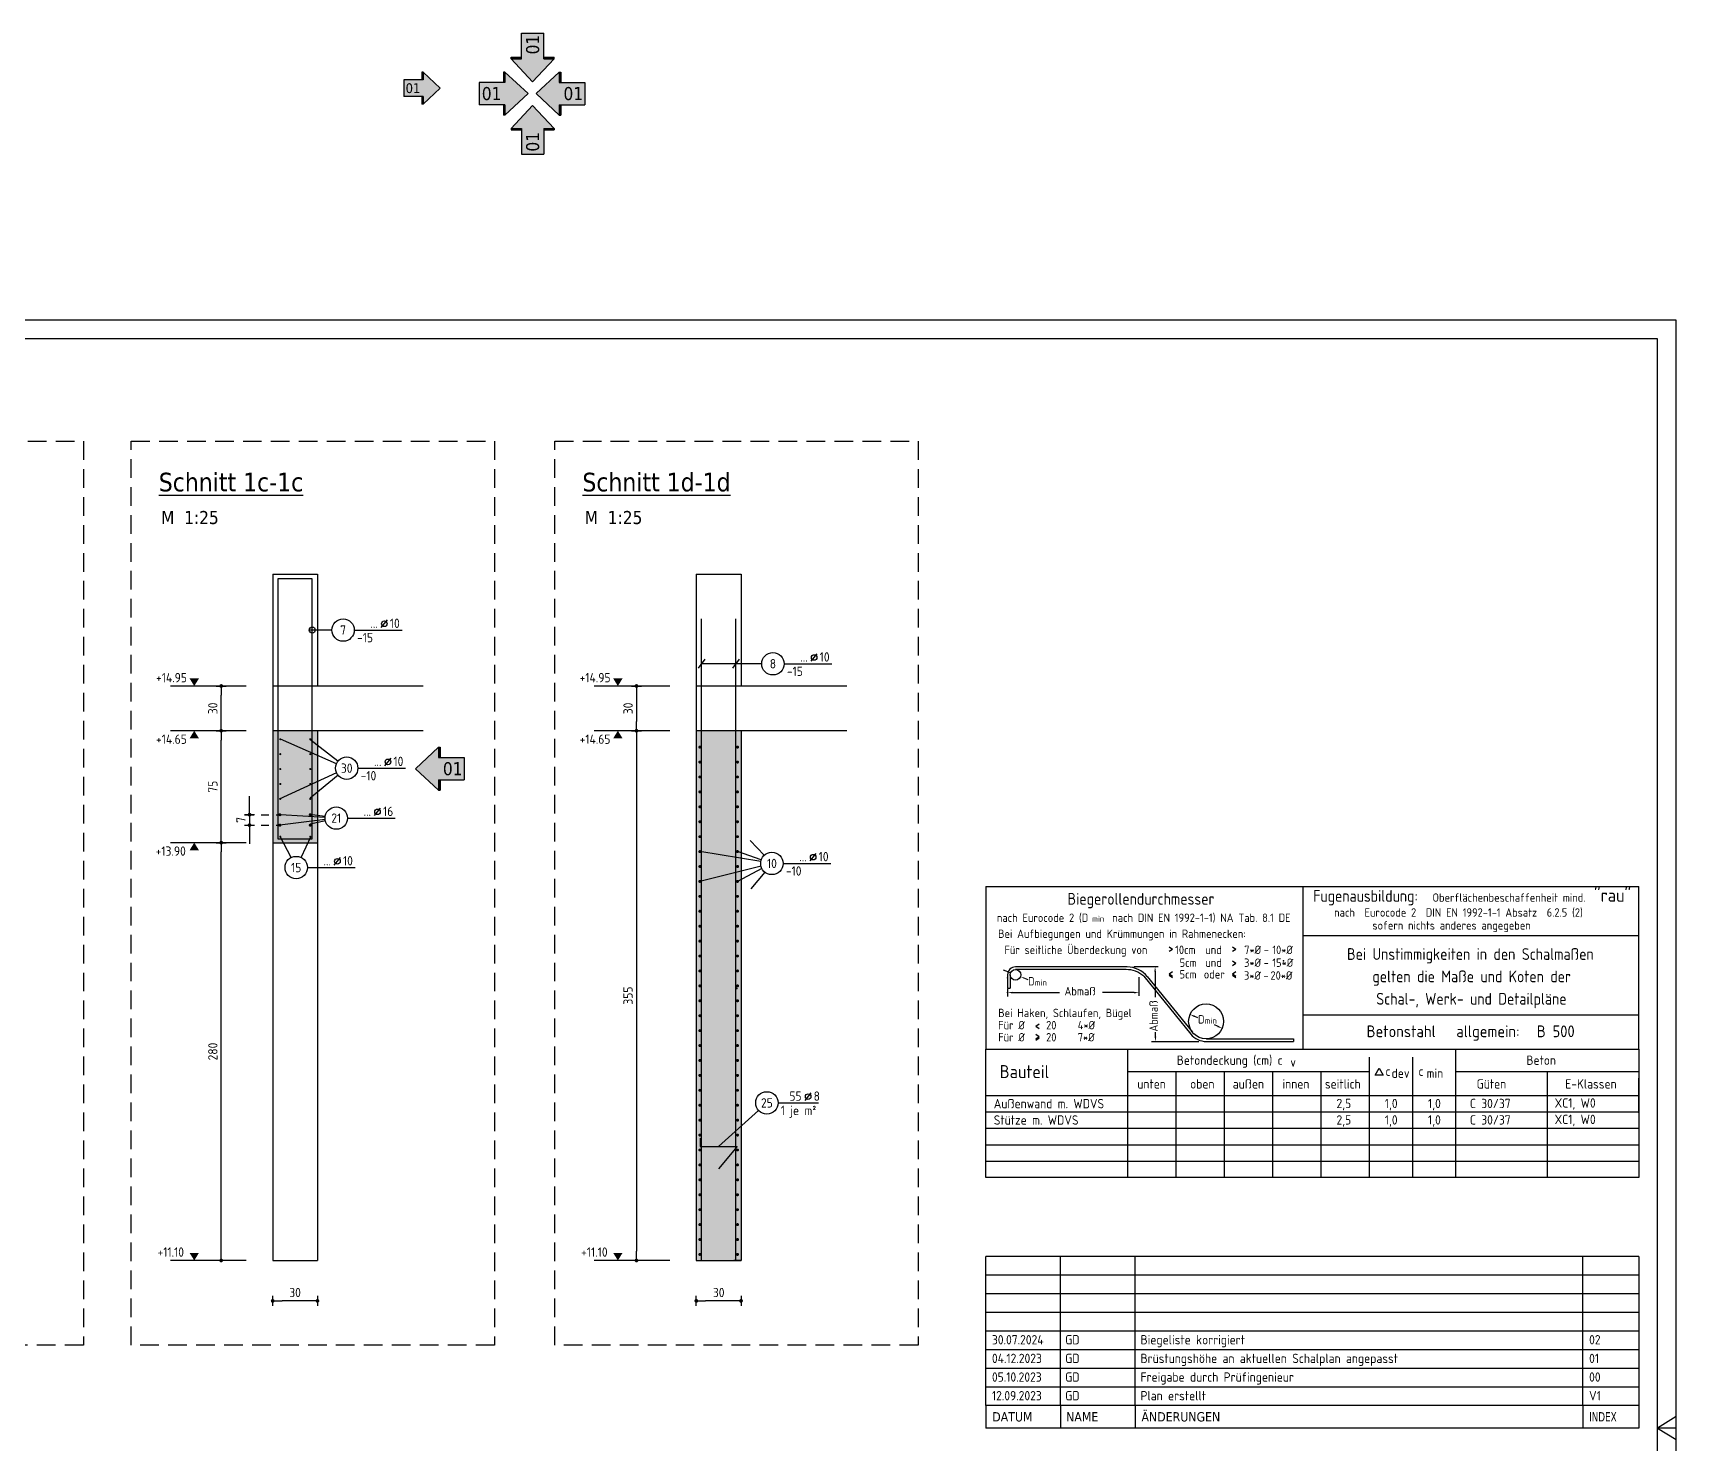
# Model space of a CAD drawing. Extents: x 44 to 147, y 26 to 78.
# Drawn here: x 81.31 to 103.34, y 50.68 to 69.58 of the extents above; entities that cross this region are included whole.
import ezdxf
from ezdxf.enums import TextEntityAlignment as Align

# ---------------------------------------------------------------- set-up
doc = ezdxf.new("R2010")
doc.units = 0
doc.header["$LTSCALE"] = 0.5
for name, pattern in [('AUSGEZOGEN', [1000.01, 1000, 0.01]), ('DASHDOT2', [0.5, 0.25, -0.125, 0, -0.125]), ('STRICHLINIE', [0.75, 0.5, -0.25])]:
    doc.linetypes.add(name, pattern=pattern)
for name, color, linetype in [('AFU', 7, 'Continuous'), ('BET-ANS', 7, 'Continuous'), ('BETON', 7, 'Continuous'), ('DETAIL', 7, 'Continuous'), ('grau_hell', 7, 'Continuous'), ('grau_mittel', 7, 'Continuous'), ('INDEX', 7, 'Continuous'), ('koten', 7, 'Continuous'), ('MASSE', 7, 'Continuous'), ('OBJEKT', 7, 'Continuous'), ('RAHMEN', 7, 'Continuous'), ('RND', 7, 'Continuous'), ('RND_BILD', 7, 'Continuous'), ('STEMPEL', 7, 'Continuous'), ('TEXT', 7, 'Continuous')]:
    doc.layers.add(name, color=color, linetype=linetype)
doc.layers.add('NOPLOT', color=7, linetype='Continuous', plot=False)
doc.styles.add('helv', font='tahoma.ttf')
doc.styles.add('txt', font='isocp.shx')
doc.linetypes.add('AFU_50K', pattern='A,0.15,["/",Standard,S=0.2,R=0,X=-0.01,Y=-0.1],0.07,["/",Standard,S=0.2,R=0,X=-0.01,Y=-0.1],0.15', length=0.37)
doc.dimstyles.new('DOT_I', dxfattribs={"dimscale": 0.5, "dimtxt": 0.25, "dimasz": 0.25, "dimexe": 0.1, "dimexo": 0.3, "dimgap": 0.1, "dimtad": 1, "dimdec": 3, "dimzin": 3, "dimtxsty": 'txt', "dimblk": 'DOT', "dimblk1": 'DOT', "dimblk2": 'DOT', "dimsah": 1, "dimcen": 0.1, "dimse1": 1, "dimse2": 1, "dimazin": 0, "dimtfac": 1, "dimtdec": 4, "dimtix": 1, "dimtmove": 2, "dimatfit": 3, "dimfxl": 0, "dimtvp": 1, "dimtolj": 1, "dimtzin": 0, "dimarcsym": 0})

# ---------------------------------------------------------------- blocks, each defined once
blk = doc.blocks.new('Plankopf-ER')
at = {"layer": 'RAHMEN', "color": 7, "linetype": 'Continuous'}
for p, q in [((-0.5, 4.6), (-18, 4.6)), ((-18, 4.1), (-18, 4.6)), ((-16, 4.1), (-16, 4.6)), ((-14, 4.1), (-14, 4.6)), ((-2, 4.1), (-2, 4.6)), ((-0.5, 4.6), (-0.5, 4.1)), ((-0.5, 4.1), (-18, 4.1)), ((-18, 3.6), (-18, 4.1)), ((-16, 3.6), (-16, 4.1)), ((-14, 3.6), (-14, 4.1)), ((-2, 3.6), (-2, 4.1)), ((-0.5, 4.1), (-0.5, 3.6)), ((-0.5, 3.6), (-18, 3.6)), ((-18, 3.1), (-18, 3.6)), ((-16, 3.1), (-16, 3.6)), ((-14, 3.1), (-14, 3.6)), ((-2, 3.1), (-2, 3.6)), ((-0.5, 3.6), (-0.5, 3.1)), ((-0.5, 3.1), (-18, 3.1)), ((-18, 2.6), (-18, 3.1)), ((-16, 2.6), (-16, 3.1)), ((-14, 2.6), (-14, 3.1)), ((-2, 2.6), (-2, 3.1)), ((-0.5, 3.1), (-0.5, 2.6)), ((-0.5, 2.6), (-18, 2.6)), ((-18, 2.1), (-18, 2.6)), ((-16, 2.1), (-16, 2.6)), ((-14, 2.1), (-14, 2.6)), ((-2, 2.1), (-2, 2.6)), ((-0.5, 2.6), (-0.5, 2.1)), ((-0.5, 2.1), (-18, 2.1)), ((-18, 1.6), (-18, 2.1)), ((-16, 1.6), (-16, 2.1)), ((-14, 1.6), (-14, 2.1)), ((-2, 1.6), (-2, 2.1)), ((-0.5, 2.1), (-0.5, 1.6)), ((-0.5, 1.6), (-18, 1.6)), ((-18, 1.1), (-18, 1.6)), ((-16, 1.1), (-16, 1.6)), ((-14, 1.1), (-14, 1.6)), ((-2, 1.1), (-2, 1.6)), ((-0.5, 1.6), (-0.5, 1.1)), ((-0.5, 1.1), (-18, 1.1)), ((-18, 0.6), (-18, 1.1)), ((-16, 0.6), (-16, 1.1)), ((-14, 0.6), (-14, 1.1)), ((-2, 0.6), (-2, 1.1)), ((-0.5, 1.1), (-0.5, 0.6)), ((-0.5, 0.6), (-18, 0.6)), ((-18, 0.6), (-18, 0)), ((-16, 0.6), (-16, 0)), ((-14, 0.6), (-14, 0)), ((-2, 0.6), (-2, 0)), ((-0.5, 0.6), (-0.5, 0)), ((-0.5, 0), (-18, 0))]:
    blk.add_line(p, q, dxfattribs=at)
at = {"layer": 'RAHMEN', "color": 7, "linetype": 'Continuous', "style": 'txt'}
for tag, p in [('INDEX-D8', (-17.841, 4.242)), ('INDEX-N8', (-15.876, 4.242)), ('INDEX-X8', (-13.857, 4.242)), ('INDEX8', (-1.833, 4.242)), ('INDEX-D7', (-17.841, 3.742)), ('INDEX-N7', (-15.876, 3.742)), ('INDEX-X7', (-13.857, 3.742)), ('INDEX7', (-1.833, 3.742)), ('INDEX-D6', (-17.841, 3.242)), ('INDEX-N6', (-15.876, 3.242)), ('INDEX-X6', (-13.857, 3.242)), ('INDEX6', (-1.833, 3.242)), ('INDEX-D5', (-17.841, 2.742)), ('INDEX-N5', (-15.876, 2.742)), ('INDEX-X5', (-13.857, 2.742)), ('INDEX5', (-1.833, 2.742)), ('INDEX-D4', (-17.841, 2.242)), ('INDEX-N4', (-15.876, 2.242)), ('INDEX-X4', (-13.857, 2.242)), ('INDEX4', (-1.833, 2.242)), ('INDEX-D3', (-17.841, 1.742)), ('INDEX-N3', (-15.876, 1.742)), ('INDEX-X3', (-13.857, 1.742)), ('INDEX3', (-1.833, 1.742)), ('INDEX-D2', (-17.841, 1.242)), ('INDEX-N2', (-15.876, 1.242)), ('INDEX-X2', (-13.857, 1.242)), ('INDEX2', (-1.833, 1.242)), ('INDEX-D1', (-17.841, 0.742)), ('INDEX-N1', (-15.876, 0.742)), ('INDEX-X1', (-13.857, 0.742)), ('INDEX1', (-1.833, 0.742))]:
    blk.add_attdef(tag, p, '', height=0.25, dxfattribs=at)
at = {"layer": 'STEMPEL', "color": 7, "linetype": 'Continuous', "style": 'helv'}
for s, p in [('ÄNDERUNGEN', (-13.833, 0.176)), ('DATUM', (-17.833, 0.176)), ('NAME', (-15.853, 0.176))]:
    blk.add_text(s, height=0.25, dxfattribs=at).set_placement(p)
at = {"layer": 'STEMPEL', "color": 7, "linetype": 'Continuous', "style": 'helv', "width": 0.8}
blk.add_text('INDEX', height=0.25, dxfattribs=at).set_placement((-1.833, 0.176))
blk = doc.blocks.new('RND_LEI')
at = {"layer": 'RND', "color": 7, "linetype": 'Continuous'}
blk.add_line((1.022, 0.066), (1.19, 0.27), dxfattribs=at)
for centre, radius in [((0, 0), 0.3), ((1.106, 0.168), 0.075)]:
    blk.add_circle(centre, radius, dxfattribs=at)
at = {"layer": 'RND', "color": 7, "linetype": 'Continuous', "style": 'txt'}
blk.add_attdef('POSL', text='', height=0.25, dxfattribs=at).set_placement((0, 0), align=Align.MIDDLE)
blk.add_attdef('ANZ', text='', height=0.25, dxfattribs=at).set_placement((0.931, 0.057), align=Align.RIGHT)
for tag, p in [('DUM', (1.253, 0.057)), ('ABSTD', (1.674, 0.057)), ('POSTXT', (0.374, -0.327))]:
    blk.add_attdef(tag, p, '', height=0.25, dxfattribs=at)
blk = doc.blocks.new('DOT')
at = {"layer": 'MASSE', "color": 7, "linetype": 'Continuous'}
for p, q in [((0, 0), (-1, 0)), ((0, 0.54), (0, -0.54))]:
    blk.add_line(p, q, dxfattribs=at)
at = {"layer": 'MASSE', "color": 7, "linetype": 'Continuous', "const_width": 0.2}
blk.add_lwpolyline([(-0.1, 0, 1), (0.1, 0, 1)], format="xyb", close=True, dxfattribs=at)
blk = doc.blocks.new('*D23')
at = {"layer": 'DEFPOINTS', "color": 0, "linetype": 'AUSGEZOGEN', "transparency": 16777216}
for p in [(84.527, 52.583), (84.527, 52.583), (85.127, 52.583)]:
    blk.add_point(p, dxfattribs=at)
at = {"layer": 'MASSE', "color": 0, "linetype": 'AUSGEZOGEN', "lineweight": -2, "transparency": 16777216}
blk.add_line((85.002, 52.583), (84.652, 52.583), dxfattribs=at)
at = {"layer": 'MASSE', "color": 0, "linetype": 'AUSGEZOGEN', "lineweight": -2, "transparency": 16777216, "xscale": 0.125, "yscale": 0.125, "zscale": 0.125, "rotation": 180}
blk.add_blockref('DOT', (84.527, 52.583), dxfattribs=at)
at = {"layer": 'MASSE', "color": 0, "linetype": 'AUSGEZOGEN', "lineweight": -2, "transparency": 16777216, "xscale": 0.125, "yscale": 0.125, "zscale": 0.125}
blk.add_blockref('DOT', (85.127, 52.583), dxfattribs=at)
at = {"layer": 'MASSE', "color": 0, "linetype": 'AUSGEZOGEN', "transparency": 16777216, "insert": (84.827, 52.695), "char_height": 0.125, "attachment_point": 5, "style": 'txt'}
blk.add_mtext('\\A1;30', dxfattribs=at)
blk = doc.blocks.new('*D24')
at = {"layer": 'DEFPOINTS', "color": 0, "linetype": 'AUSGEZOGEN', "transparency": 16777216}
for p in [(83.837, 58.725), (83.837, 58.725), (83.837, 53.125)]:
    blk.add_point(p, dxfattribs=at)
at = {"layer": 'MASSE', "color": 0, "linetype": 'AUSGEZOGEN', "lineweight": -2, "transparency": 16777216}
blk.add_line((83.837, 53.25), (83.837, 58.6), dxfattribs=at)
at = {"layer": 'MASSE', "color": 0, "linetype": 'AUSGEZOGEN', "lineweight": -2, "transparency": 16777216, "xscale": 0.125, "yscale": 0.125, "zscale": 0.125}
for p, rotation in [((83.837, 58.725), 90), ((83.837, 53.125), 270)]:
    blk.add_blockref('DOT', p, dxfattribs=dict(at, rotation=rotation))
at = {"layer": 'MASSE', "color": 0, "linetype": 'AUSGEZOGEN', "transparency": 16777216, "insert": (83.725, 55.925), "char_height": 0.125, "attachment_point": 5, "rotation": 90, "style": 'txt'}
blk.add_mtext('\\A1;280', dxfattribs=at)
blk = doc.blocks.new('*D25')
at = {"layer": 'DEFPOINTS', "color": 0, "linetype": 'AUSGEZOGEN', "transparency": 16777216}
for p in [(83.837, 60.225), (83.837, 60.225), (83.837, 58.725)]:
    blk.add_point(p, dxfattribs=at)
at = {"layer": 'MASSE', "color": 0, "linetype": 'AUSGEZOGEN', "lineweight": -2, "transparency": 16777216}
blk.add_line((83.837, 58.85), (83.837, 60.1), dxfattribs=at)
at = {"layer": 'MASSE', "color": 0, "linetype": 'AUSGEZOGEN', "lineweight": -2, "transparency": 16777216, "xscale": 0.125, "yscale": 0.125, "zscale": 0.125}
for p, rotation in [((83.837, 60.225), 90), ((83.837, 58.725), 270)]:
    blk.add_blockref('DOT', p, dxfattribs=dict(at, rotation=rotation))
at = {"layer": 'MASSE', "color": 0, "linetype": 'AUSGEZOGEN', "transparency": 16777216, "insert": (83.725, 59.475), "char_height": 0.125, "attachment_point": 5, "rotation": 90, "style": 'txt'}
blk.add_mtext('\\A1;75', dxfattribs=at)
blk = doc.blocks.new('*D26')
at = {"layer": 'DEFPOINTS', "color": 0, "linetype": 'AUSGEZOGEN', "transparency": 16777216}
for p in [(83.837, 60.825), (83.837, 60.825), (83.837, 60.225)]:
    blk.add_point(p, dxfattribs=at)
at = {"layer": 'MASSE', "color": 0, "linetype": 'AUSGEZOGEN', "lineweight": -2, "transparency": 16777216}
blk.add_line((83.837, 60.35), (83.837, 60.7), dxfattribs=at)
at = {"layer": 'MASSE', "color": 0, "linetype": 'AUSGEZOGEN', "lineweight": -2, "transparency": 16777216, "xscale": 0.125, "yscale": 0.125, "zscale": 0.125}
for p, rotation in [((83.837, 60.825), 90), ((83.837, 60.225), 270)]:
    blk.add_blockref('DOT', p, dxfattribs=dict(at, rotation=rotation))
at = {"layer": 'MASSE', "color": 0, "linetype": 'AUSGEZOGEN', "transparency": 16777216, "insert": (83.725, 60.525), "char_height": 0.125, "attachment_point": 5, "rotation": 90, "style": 'txt'}
blk.add_mtext('\\A1;30', dxfattribs=at)
blk = doc.blocks.new('OKRD_O')
at = {"color": 0, "linetype": 'ByBlock'}
blk.add_solid([(-0.125, 0.202), (0.125, 0.202), (0, 0)], dxfattribs=at)
at = {"color": 0, "linetype": 'ByBlock', "style": 'txt'}
blk.add_attdef('OKRD', (0.25, 0.1), '', height=0.25, dxfattribs=at)
blk = doc.blocks.new('OKRD_U')
at = {"color": 0, "linetype": 'ByBlock'}
blk.add_solid([(-0.125, -0.202), (0.125, -0.202), (0, 0)], dxfattribs=at)
at = {"color": 0, "linetype": 'ByBlock', "style": 'txt'}
blk.add_attdef('OKRD', (0.25, -0.35), '', height=0.25, dxfattribs=at)
blk = doc.blocks.new('*D22')
at = {"layer": 'DEFPOINTS', "color": 0, "linetype": 'AUSGEZOGEN', "transparency": 16777216}
for p in [(84.217, 59.1), (84.217, 58.96), (84.217, 58.96)]:
    blk.add_point(p, dxfattribs=at)
at = {"layer": 'MASSE', "color": 0, "linetype": 'AUSGEZOGEN', "lineweight": -2, "transparency": 16777216}
for p, q in [((84.217, 59.225), (84.217, 59.35)), ((84.217, 59.1), (84.217, 58.96)), ((84.217, 58.835), (84.217, 58.71))]:
    blk.add_line(p, q, dxfattribs=at)
at = {"layer": 'MASSE', "color": 0, "linetype": 'AUSGEZOGEN', "lineweight": -2, "transparency": 16777216, "xscale": 0.125, "yscale": 0.125, "zscale": 0.125}
for p, rotation in [((84.217, 59.1), 270), ((84.217, 58.96), 90)]:
    blk.add_blockref('DOT', p, dxfattribs=dict(at, rotation=rotation))
at = {"layer": 'MASSE', "color": 0, "linetype": 'AUSGEZOGEN', "transparency": 16777216, "insert": (84.104, 59.03), "char_height": 0.125, "attachment_point": 5, "rotation": 90, "style": 'txt'}
blk.add_mtext('\\A1;7', dxfattribs=at)
blk = doc.blocks.new('*D27')
at = {"layer": 'DEFPOINTS', "color": 0, "linetype": 'AUSGEZOGEN', "transparency": 16777216}
for p in [(90.205, 52.583), (90.205, 52.583), (90.805, 52.583)]:
    blk.add_point(p, dxfattribs=at)
at = {"layer": 'MASSE', "color": 0, "linetype": 'AUSGEZOGEN', "lineweight": -2, "transparency": 16777216}
blk.add_line((90.68, 52.583), (90.33, 52.583), dxfattribs=at)
at = {"layer": 'MASSE', "color": 0, "linetype": 'AUSGEZOGEN', "lineweight": -2, "transparency": 16777216, "xscale": 0.125, "yscale": 0.125, "zscale": 0.125, "rotation": 180}
blk.add_blockref('DOT', (90.205, 52.583), dxfattribs=at)
at = {"layer": 'MASSE', "color": 0, "linetype": 'AUSGEZOGEN', "lineweight": -2, "transparency": 16777216, "xscale": 0.125, "yscale": 0.125, "zscale": 0.125}
blk.add_blockref('DOT', (90.805, 52.583), dxfattribs=at)
at = {"layer": 'MASSE', "color": 0, "linetype": 'AUSGEZOGEN', "transparency": 16777216, "insert": (90.505, 52.695), "char_height": 0.125, "attachment_point": 5, "style": 'txt'}
blk.add_mtext('\\A1;30', dxfattribs=at)
blk = doc.blocks.new('*D28')
at = {"layer": 'DEFPOINTS', "color": 0, "linetype": 'AUSGEZOGEN', "transparency": 16777216}
for p in [(89.403, 60.225), (89.403, 53.125), (89.403, 53.125)]:
    blk.add_point(p, dxfattribs=at)
at = {"layer": 'MASSE', "color": 0, "linetype": 'AUSGEZOGEN', "lineweight": -2, "transparency": 16777216}
blk.add_line((89.403, 60.1), (89.403, 53.25), dxfattribs=at)
at = {"layer": 'MASSE', "color": 0, "linetype": 'AUSGEZOGEN', "lineweight": -2, "transparency": 16777216, "xscale": 0.125, "yscale": 0.125, "zscale": 0.125}
for p, rotation in [((89.403, 60.225), 90), ((89.403, 53.125), 270)]:
    blk.add_blockref('DOT', p, dxfattribs=dict(at, rotation=rotation))
at = {"layer": 'MASSE', "color": 0, "linetype": 'AUSGEZOGEN', "transparency": 16777216, "insert": (89.29, 56.675), "char_height": 0.125, "attachment_point": 5, "rotation": 90, "style": 'txt'}
blk.add_mtext('\\A1;355', dxfattribs=at)
blk = doc.blocks.new('lei_gre')
at = {"layer": 'RND', "color": 7, "linetype": 'Continuous'}
for p, q in [((-0.09, -0.12), (0.09, 0.12)), ((0, 0.15), (0, -0.15))]:
    blk.add_line(p, q, dxfattribs=at)
blk = doc.blocks.new('*D50')
at = {"layer": 'DEFPOINTS', "color": 0, "linetype": 'AUSGEZOGEN', "transparency": 16777216}
for p in [(89.403, 60.825), (89.403, 60.225), (89.403, 60.225)]:
    blk.add_point(p, dxfattribs=at)
at = {"layer": 'MASSE', "color": 0, "linetype": 'AUSGEZOGEN', "lineweight": -2, "transparency": 16777216}
blk.add_line((89.403, 60.7), (89.403, 60.35), dxfattribs=at)
at = {"layer": 'MASSE', "color": 0, "linetype": 'AUSGEZOGEN', "lineweight": -2, "transparency": 16777216, "xscale": 0.125, "yscale": 0.125, "zscale": 0.125}
for p, rotation in [((89.403, 60.825), 90), ((89.403, 60.225), 270)]:
    blk.add_blockref('DOT', p, dxfattribs=dict(at, rotation=rotation))
at = {"layer": 'MASSE', "color": 0, "linetype": 'AUSGEZOGEN', "transparency": 16777216, "insert": (89.29, 60.525), "char_height": 0.125, "attachment_point": 5, "rotation": 90, "style": 'txt'}
blk.add_mtext('\\A1;30', dxfattribs=at)
blk = doc.blocks.new('A1-35-0')
at = {"layer": 'RAHMEN'}
for p, q in [((118.9, 59.4), (0, 59.4)), ((118.9, 0), (118.9, 59.4))]:
    blk.add_line(p, q, dxfattribs=at)
at = {"layer": 'RAHMEN', "color": 5}
for p, q in [((118.4, 58.9), (2, 58.9)), ((118.4, 0.5), (118.4, 58.9))]:
    blk.add_line(p, q, dxfattribs=at)
at = {"layer": 'RAHMEN', "color": 7, "linetype": 'Continuous'}
for p, q in [((118.9, 30.01), (118.4, 29.7)), ((118.4, 29.7), (118.9, 29.39))]:
    blk.add_line(p, q, dxfattribs=at)
blk = doc.blocks.new('hin_ind5')
at = {"layer": 'grau_hell', "linetype": 'AUSGEZOGEN'}
h = blk.add_hatch(color=9, dxfattribs=at)
h.dxf.hatch_style = 2
h.paths.add_polyline_path([(0, 0), (0.619, -0.577), (0.619, -0.3), (1.306, -0.3), (1.306, 0.3), (0.619, 0.3), (0.619, 0.577)])
h.paths.add_polyline_path([(0.34, -0.274), (1.311, -0.274), (1.311, 0.274), (0.34, 0.274)], flags=9)
at = {"layer": 'OBJEKT', "linetype": 'AUSGEZOGEN'}
for points in [[(0.619, 0.3), (0.66, 0.3), (0.66, 0.577), (0.619, 0.577)], [(0.619, -0.577), (0.66, -0.577), (0.66, -0.3), (0.619, -0.3)]]:
    blk.add_hatch(color=1, dxfattribs=at).paths.add_polyline_path(points)
at = {"layer": 'OBJEKT', "color": 1, "linetype": 'AUSGEZOGEN'}
for p, q in [((0, 0), (0.619, 0.577)), ((0.619, 0.577), (0.619, 0.3)), ((0.619, 0.577), (0.66, 0.577)), ((0.66, 0.577), (0.66, 0.3)), ((0, 0), (0.619, -0.577)), ((0.619, 0.3), (1.306, 0.3)), ((1.306, 0.3), (1.306, -0.3)), ((0.619, -0.3), (0.619, -0.577)), ((0.619, -0.3), (1.306, -0.3)), ((0.66, -0.3), (0.66, -0.577))]:
    blk.add_line(p, q, dxfattribs=at)
at = {"layer": 'OBJEKT', "color": 7, "linetype": 'AUSGEZOGEN'}
blk.add_line((0.619, -0.577), (0.66, -0.577), dxfattribs=at)
at = {"layer": 'INDEX', "color": 1, "linetype": 'Continuous', "style": 'helv'}
blk.add_attdef('INDEX', text='', height=0.35, rotation=360, dxfattribs=at).set_placement((1.259, 0), align=Align.MIDDLE_RIGHT)

msp = doc.modelspace()

# ---------------------------------------------------------------- hatches: boundary and pattern name
at = {"layer": 'grau_mittel'}
msp.add_hatch(color=61, dxfattribs=at).paths.add_polyline_path([(85.1273, 60.2248), (84.5273, 60.2248), (84.5273, 58.7248), (85.1273, 58.7248)])
h = msp.add_hatch(color=61, dxfattribs=at)
h.paths.add_polyline_path([(90.805, 60.2248), (90.205, 60.2248), (90.205, 59.1248), (90.805, 59.1248)])
h.paths.add_polyline_path([(90.205, 54.9248), (90.805, 54.9248), (90.805, 59.1248), (90.205, 59.1248)])
h.paths.add_polyline_path([(90.205, 53.1248), (90.805, 53.1248), (90.805, 54.9248), (90.205, 54.9248)])

# ---------------------------------------------------------------- linework, layer by layer
at = {"layer": 'AFU', "color": 8, "linetype": 'AFU_50K'}
for p, q in [((85.1273, 60.8248), (84.5273, 60.8248)), ((90.805, 60.8248), (90.205, 60.8248)), ((85.1273, 60.2248), (84.5273, 60.2248)), ((90.805, 60.2248), (90.205, 60.2248)), ((90.205, 53.1248), (90.805, 53.1248))]:
    msp.add_line(p, q, dxfattribs=at)
at = {"layer": 'BETON', "color": 6, "linetype": 'AUSGEZOGEN'}
for p, q in [((84.5273, 62.3248), (84.5273, 58.7248)), ((84.5273, 62.3248), (85.1273, 62.3248)), ((85.1273, 62.3248), (85.1273, 60.8248)), ((90.205, 62.3248), (90.205, 53.1248)), ((90.205, 62.3248), (90.805, 62.3248)), ((90.805, 62.3248), (90.805, 60.8248)), ((86.5437, 60.8248), (85.1273, 60.8248)), ((92.2214, 60.8248), (90.805, 60.8248)), ((86.5437, 60.2248), (85.1273, 60.2248)), ((85.1273, 60.2248), (85.1273, 58.7248)), ((90.805, 60.2248), (90.805, 53.1248)), ((92.2214, 60.2248), (90.805, 60.2248)), ((84.5273, 58.7248), (85.1273, 58.7248)), ((84.5273, 53.1248), (85.1273, 53.1248))]:
    msp.add_line(p, q, dxfattribs=at)
at = {"layer": 'DETAIL', "color": 102, "linetype": 'STRICHLINIE'}
for points in [[(81.993, 64.1075), (81.993, 51.9915), (77.1216, 51.9915), (77.1216, 64.1075)], [(87.5007, 64.1075), (87.5007, 51.9915), (82.6293, 51.9915), (82.6293, 64.1075)], [(93.1785, 64.1075), (93.1785, 51.9915), (88.3071, 51.9915), (88.3071, 64.1075)]]:
    msp.add_lwpolyline(points, close=True, dxfattribs=at)
at = {"layer": 'koten', "color": 7, "linetype": 'AUSGEZOGEN'}
for p, q in [((84.1711, 60.8248), (83.1594, 60.8248)), ((89.8489, 60.8248), (88.8371, 60.8248)), ((84.1711, 60.2248), (83.1594, 60.2248)), ((89.8489, 60.2248), (88.8371, 60.2248)), ((84.1711, 58.7248), (83.1594, 58.7248)), ((84.1711, 53.1248), (83.1594, 53.1248)), ((89.8489, 53.1248), (88.8371, 53.1248))]:
    msp.add_line(p, q, dxfattribs=at)
at = {"layer": 'MASSE', "color": 7, "linetype": 'DASHDOT2'}
for p, q in [((84.149, 59.0997), (84.6239, 59.0997)), ((84.149, 58.9597), (84.6239, 58.9597))]:
    msp.add_line(p, q, dxfattribs=at)
at = {"layer": 'NOPLOT', "color": 191, "linetype": 'AUSGEZOGEN'}
for p, q in [((90.275, 53.1248), (90.303, 53.1248)), ((90.735, 53.1248), (90.707, 53.1248)), ((90.805, 53.1248), (90.707, 53.1248))]:
    msp.add_line(p, q, dxfattribs=at)
at = {"layer": 'OBJEKT', "color": 7, "linetype": 'AUSGEZOGEN'}
for p, q in [((84.5273, 58.7248), (84.5273, 53.1248)), ((85.1273, 58.7248), (85.1273, 53.1248))]:
    msp.add_line(p, q, dxfattribs=at)
at = {"layer": 'RAHMEN', "color": 5, "linetype": 'Continuous'}
for p, q in [((94.0878, 58.1378), (102.8378, 58.1378)), ((94.0878, 58.1378), (94.0878, 55.9587)), ((98.337, 55.9587), (98.337, 58.1378)), ((102.8378, 55.9587), (102.8378, 58.1378)), ((102.8378, 55.1052), (102.8378, 55.5675))]:
    msp.add_line(p, q, dxfattribs=at)
at = {"layer": 'RAHMEN', "color": 7, "linetype": 'AUSGEZOGEN'}
for p, q in [((96.5859, 57.2951), (96.5422, 57.3256)), ((96.5859, 57.2951), (96.5422, 57.2645)), ((97.4358, 57.2951), (97.3921, 57.3256)), ((97.4358, 57.2951), (97.3921, 57.2645)), ((98.337, 57.4803), (102.8378, 57.4803)), ((97.4363, 57.1053), (97.3926, 57.1359)), ((97.4363, 57.1053), (97.3926, 57.0748)), ((96.5422, 56.9672), (96.5859, 56.9978)), ((96.5422, 56.9672), (96.5859, 56.9367)), ((96.5422, 56.9478), (96.5859, 56.9173)), ((97.3921, 56.9672), (97.4358, 56.9978)), ((97.3921, 56.9672), (97.4358, 56.9367)), ((97.3921, 56.9478), (97.4358, 56.9173)), ((98.337, 56.4164), (102.8378, 56.4164)), ((94.7572, 56.2645), (94.8009, 56.295)), ((94.7572, 56.2645), (94.8009, 56.2339)), ((94.8009, 56.1236), (94.7572, 56.1542)), ((94.8009, 56.1236), (94.7572, 56.093)), ((94.8009, 56.1042), (94.7572, 56.0736)), ((94.0878, 55.3362), (102.8378, 55.3362)), ((94.0878, 55.1162), (102.8378, 55.1162)), ((94.0878, 54.8962), (102.8378, 54.8962)), ((94.0878, 54.6762), (102.8378, 54.6762)), ((94.0878, 54.4562), (102.8378, 54.4562))]:
    msp.add_line(p, q, dxfattribs=at)
at = {"layer": 'RAHMEN', "color": 7, "linetype": 'Continuous'}
for p, q in [((95.979, 57.0596), (94.4835, 57.0596)), ((96.0704, 57.063), (96.3966, 57.063)), ((94.4175, 56.9791), (94.3242, 57.015)), ((94.3772, 56.9533), (94.3772, 56.7762)), ((94.4126, 56.9533), (94.4126, 56.7762)), ((95.9663, 57.0242), (94.4835, 57.0242)), ((94.6033, 56.9076), (94.6503, 56.8895)), ((96.1371, 56.9236), (96.1371, 56.6702)), ((96.2015, 56.9349), (96.8315, 56.1596)), ((96.25, 56.9306), (96.8562, 56.1846)), ((96.3543, 56.9956), (96.3543, 56.6547)), ((94.3772, 56.7762), (94.4126, 56.7762)), ((94.3772, 56.7648), (94.3772, 56.6644)), ((94.4447, 56.7152), (95.0729, 56.7152)), ((96.0696, 56.7152), (95.6512, 56.7152)), ((96.9289, 56.3769), (96.8851, 56.3958)), ((96.3588, 56.1252), (96.3588, 56.1843)), ((97.191, 56.2639), (97.1501, 56.2815)), ((95.9885, 54.2621), (95.9885, 55.9587)), ((96.3076, 56.0577), (96.941, 56.0577)), ((97.041, 56.0958), (98.2103, 56.0953)), ((97.041, 56.0599), (98.2103, 56.0599)), ((98.2103, 56.0953), (98.2103, 56.0599)), ((100.3862, 54.2362), (100.3862, 55.9587)), ((99.2276, 54.2362), (99.2276, 55.8491)), ((99.8069, 54.2362), (99.8069, 55.8491)), ((96.6364, 54.2362), (96.6364, 55.6568)), ((97.2842, 54.2362), (97.2842, 55.6568)), ((97.932, 54.2362), (97.932, 55.6568)), ((98.5798, 54.2362), (98.5798, 55.6568)), ((101.612, 54.2362), (101.612, 55.6568)), ((95.9885, 54.2362), (95.9885, 55.3362)), ((99.2276, 54.2362), (99.2276, 55.3362)), ((103.3378, 50.8787), (103.0878, 50.8787))]:
    msp.add_line(p, q, dxfattribs=at)
at = {"layer": 'RAHMEN', "color": 1, "linetype": 'Continuous'}
for p, q in [((95.9885, 55.6568), (99.2276, 55.6568)), ((100.3862, 55.6568), (102.8378, 55.6568))]:
    msp.add_line(p, q, dxfattribs=at)
at = {"layer": 'RAHMEN', "color": 5, "linetype": 'AUSGEZOGEN'}
msp.add_lwpolyline([(94.0878, 55.9587), (102.8378, 55.9587), (102.8378, 54.2362), (94.0878, 54.2362)], close=True, dxfattribs=at)
at = {"layer": 'RAHMEN', "color": 1, "linetype": 'Continuous'}
msp.add_lwpolyline([(99.3564, 55.7014), (99.4109, 55.607), (99.3019, 55.607)], close=True, dxfattribs=at)
at = {"layer": 'RAHMEN', "color": 7, "linetype": 'Continuous'}
for centre, radius in [((94.4835, 56.9533), 0.0709), ((97.038, 56.3299), 0.2341)]:
    msp.add_circle(centre, radius, dxfattribs=at)
for centre, radius, start, end in [((94.4835, 56.9533), 0.1063, 89.99998, 180), ((95.979, 56.7105), 0.3491, 39.09564, 90), ((95.9663, 56.6699), 0.3543, 48.41068, 90), ((97.041, 56.3299), 0.27, 219.09564, 270)]:
    msp.add_arc(centre, radius, start, end, dxfattribs=at)
for p in [(98.0753, 57.1404), (94.3772, 56.9123), (94.3772, 56.7152), (96.8231, 56.4225), (97.253, 56.2372)]:
    msp.add_point(p, dxfattribs=at)
for points in [[(96.3655, 56.9956), (96.343, 56.9956), (96.3543, 57.0631)], [(94.3655, 56.9898), (94.3717, 57.0061), (94.4175, 56.9791)], [(94.6001, 56.8995), (94.6064, 56.9158), (94.5544, 56.9264)], [(94.4447, 56.7039), (94.4447, 56.7264), (94.3772, 56.7152)], [(96.0696, 56.7039), (96.0696, 56.7264), (96.1371, 56.7152)], [(96.8806, 56.3855), (96.8895, 56.4061), (96.8231, 56.4225)], [(97.1865, 56.2536), (97.1954, 56.2742), (97.253, 56.2372)], [(96.37, 56.1252), (96.3475, 56.1252), (96.3588, 56.0577)]]:
    msp.add_solid(points, dxfattribs=at)
at = {"layer": 'RND', "color": 102, "linetype": 'AUSGEZOGEN'}
for p, q in [((85.3206, 61.5748), (85.0225, 61.5748)), ((91.0819, 61.1232), (90.275, 61.1232)), ((85.3817, 59.7839), (84.634, 60.1119)), ((85.4008, 59.816), (85.0272, 60.1077)), ((85.3827, 59.6612), (84.6126, 59.3088)), ((85.4033, 59.6282), (85.0315, 59.3216)), ((85.2305, 59.0357), (84.6213, 58.9592)), ((85.2296, 59.0633), (84.6329, 59.0987)), ((85.2306, 59.0736), (85.0219, 59.1004)), ((84.9074, 58.5266), (85.0445, 58.8108)), ((85.2335, 59.0195), (85.0302, 58.9708)), ((84.7733, 58.5247), (84.6309, 58.8001)), ((91.0702, 58.4712), (90.2527, 58.6055)), ((91.0764, 58.4957), (90.7574, 58.6055)), ((91.1147, 58.5554), (90.927, 58.7523)), ((91.0727, 58.4105), (90.2527, 58.2055)), ((91.0853, 58.3772), (90.7574, 58.2055)), ((91.1221, 58.3317), (90.9345, 58.1068)), ((91.0397, 55.1362), (90.5037, 54.651))]:
    msp.add_line(p, q, dxfattribs=at)
at = {"layer": 'RND', "color": 7, "linetype": 'AUSGEZOGEN'}
for p, q in [((85.6206, 61.5748), (86.2606, 61.5748)), ((91.3819, 61.1232), (92.0219, 61.1232)), ((85.6691, 59.7237), (86.3091, 59.7237)), ((85.5294, 59.0544), (86.1694, 59.0544)), ((84.9922, 58.3915), (85.6322, 58.3915)), ((91.3682, 58.4468), (92.0082, 58.4468)), ((91.3009, 55.2368), (91.8409, 55.2368))]:
    msp.add_line(p, q, dxfattribs=at)
at = {"layer": 'RND', "color": 1, "linetype": 'AUSGEZOGEN'}
msp.add_lwpolyline([(84.5973, 58.7748), (85.0573, 58.7748), (85.0573, 62.2625), (84.5973, 62.2625)], close=True, dxfattribs=at)
for points in [[(90.275, 53.1248), (90.275, 61.7248)], [(90.735, 53.1248), (90.735, 61.7248)], [(90.2545, 54.7623), (90.2545, 54.651), (90.7529, 54.651), (90.5029, 54.3519)]]:
    msp.add_lwpolyline(points, dxfattribs=at)
at = {"layer": 'RND', "color": 7, "linetype": 'AUSGEZOGEN'}
for points, const_width in [([(84.6217, 60.1117, 1), (84.6357, 60.1117, 1)], 0.014), ([(84.6217, 59.9117, 1), (84.6357, 59.9117, 1)], 0.014), ([(85.0373, 60.1117, -1), (85.0233, 60.1117, -1)], 0.014), ([(85.0373, 59.9117, -1), (85.0233, 59.9117, -1)], 0.014), ([(90.2427, 60.0055, 1), (90.2627, 60.0055, 1)], 0.02), ([(90.7674, 60.0055, -1), (90.7474, 60.0055, -1)], 0.02), ([(84.6217, 59.7117, 1), (84.6357, 59.7117, 1)], 0.014), ([(85.0373, 59.7117, -1), (85.0233, 59.7117, -1)], 0.014), ([(90.2427, 59.8055, 1), (90.2627, 59.8055, 1)], 0.02), ([(90.7674, 59.8055, -1), (90.7474, 59.8055, -1)], 0.02), ([(84.6217, 59.5117, 1), (84.6357, 59.5117, 1)], 0.014), ([(85.0373, 59.5117, -1), (85.0233, 59.5117, -1)], 0.014), ([(90.2427, 59.6055, 1), (90.2627, 59.6055, 1)], 0.02), ([(90.7674, 59.6055, -1), (90.7474, 59.6055, -1)], 0.02), ([(84.6217, 59.3117, 1), (84.6357, 59.3117, 1)], 0.014), ([(85.0373, 59.3117, -1), (85.0233, 59.3117, -1)], 0.014), ([(90.2427, 59.4055, 1), (90.2627, 59.4055, 1)], 0.02), ([(90.7674, 59.4055, -1), (90.7474, 59.4055, -1)], 0.02), ([(84.6139, 59.0997, 1), (84.6339, 59.0997, 1)], 0.02), ([(85.0406, 59.0997, -1), (85.0206, 59.0997, -1)], 0.02), ([(90.2427, 59.2055, 1), (90.2627, 59.2055, 1)], 0.02), ([(90.7674, 59.2055, -1), (90.7474, 59.2055, -1)], 0.02), ([(84.6139, 58.9597, 1), (84.6339, 58.9597, 1)], 0.02), ([(84.6217, 58.8051, 1), (84.6357, 58.8051, 1)], 0.014), ([(85.0406, 58.9597, -1), (85.0206, 58.9597, -1)], 0.02), ([(85.0373, 58.8051, -1), (85.0233, 58.8051, -1)], 0.014), ([(90.2427, 59.0055, 1), (90.2627, 59.0055, 1)], 0.02), ([(90.2427, 58.8055, 1), (90.2627, 58.8055, 1)], 0.02), ([(90.7674, 59.0055, -1), (90.7474, 59.0055, -1)], 0.02), ([(90.7674, 58.8055, -1), (90.7474, 58.8055, -1)], 0.02), ([(90.2427, 58.6055, 1), (90.2627, 58.6055, 1)], 0.02), ([(90.7674, 58.6055, -1), (90.7474, 58.6055, -1)], 0.02), ([(90.2427, 58.4055, 1), (90.2627, 58.4055, 1)], 0.02), ([(90.7674, 58.4055, -1), (90.7474, 58.4055, -1)], 0.02), ([(90.2427, 58.2055, 1), (90.2627, 58.2055, 1)], 0.02), ([(90.7674, 58.2055, -1), (90.7474, 58.2055, -1)], 0.02), ([(90.2427, 58.0055, 1), (90.2627, 58.0055, 1)], 0.02), ([(90.7674, 58.0055, -1), (90.7474, 58.0055, -1)], 0.02), ([(90.2427, 57.8055, 1), (90.2627, 57.8055, 1)], 0.02), ([(90.7674, 57.8055, -1), (90.7474, 57.8055, -1)], 0.02), ([(90.2427, 57.6055, 1), (90.2627, 57.6055, 1)], 0.02), ([(90.7674, 57.6055, -1), (90.7474, 57.6055, -1)], 0.02), ([(90.2427, 57.4055, 1), (90.2627, 57.4055, 1)], 0.02), ([(90.7674, 57.4055, -1), (90.7474, 57.4055, -1)], 0.02), ([(90.2427, 57.2055, 1), (90.2627, 57.2055, 1)], 0.02), ([(90.7674, 57.2055, -1), (90.7474, 57.2055, -1)], 0.02), ([(90.2427, 57.0055, 1), (90.2627, 57.0055, 1)], 0.02), ([(90.2427, 56.8055, 1), (90.2627, 56.8055, 1)], 0.02), ([(90.7674, 57.0055, -1), (90.7474, 57.0055, -1)], 0.02), ([(90.7674, 56.8055, -1), (90.7474, 56.8055, -1)], 0.02), ([(90.2427, 56.6055, 1), (90.2627, 56.6055, 1)], 0.02), ([(90.7377, 56.7714, 1), (90.7517, 56.7714, 1)], 0.014), ([(90.7674, 56.6055, -1), (90.7474, 56.6055, -1)], 0.02), ([(90.2427, 56.4055, 1), (90.2627, 56.4055, 1)], 0.02), ([(90.7674, 56.4055, -1), (90.7474, 56.4055, -1)], 0.02), ([(90.2427, 56.2055, 1), (90.2627, 56.2055, 1)], 0.02), ([(90.7674, 56.2055, -1), (90.7474, 56.2055, -1)], 0.02), ([(90.2427, 56.0055, 1), (90.2627, 56.0055, 1)], 0.02), ([(90.7674, 56.0055, -1), (90.7474, 56.0055, -1)], 0.02), ([(90.2427, 55.8055, 1), (90.2627, 55.8055, 1)], 0.02), ([(90.7674, 55.8055, -1), (90.7474, 55.8055, -1)], 0.02), ([(90.2427, 55.6055, 1), (90.2627, 55.6055, 1)], 0.02), ([(90.7674, 55.6055, -1), (90.7474, 55.6055, -1)], 0.02), ([(90.2427, 55.4055, 1), (90.2627, 55.4055, 1)], 0.02), ([(90.7674, 55.4055, -1), (90.7474, 55.4055, -1)], 0.02), ([(90.2427, 55.2055, 1), (90.2627, 55.2055, 1)], 0.02), ([(90.7674, 55.2055, -1), (90.7474, 55.2055, -1)], 0.02), ([(90.2427, 55.0055, 1), (90.2627, 55.0055, 1)], 0.02), ([(90.7674, 55.0055, -1), (90.7474, 55.0055, -1)], 0.02), ([(90.2427, 54.8055, 1), (90.2627, 54.8055, 1)], 0.02), ([(90.2427, 54.6055, 1), (90.2627, 54.6055, 1)], 0.02), ([(90.7674, 54.8055, -1), (90.7474, 54.8055, -1)], 0.02), ([(90.7674, 54.6055, -1), (90.7474, 54.6055, -1)], 0.02), ([(90.2427, 54.4055, 1), (90.2627, 54.4055, 1)], 0.02), ([(90.7674, 54.4055, -1), (90.7474, 54.4055, -1)], 0.02), ([(90.2427, 54.2055, 1), (90.2627, 54.2055, 1)], 0.02), ([(90.7674, 54.2055, -1), (90.7474, 54.2055, -1)], 0.02), ([(90.2427, 54.0055, 1), (90.2627, 54.0055, 1)], 0.02), ([(90.7674, 54.0055, -1), (90.7474, 54.0055, -1)], 0.02), ([(90.2427, 53.8055, 1), (90.2627, 53.8055, 1)], 0.02), ([(90.7674, 53.8055, -1), (90.7474, 53.8055, -1)], 0.02), ([(90.2427, 53.6055, 1), (90.2627, 53.6055, 1)], 0.02), ([(90.7674, 53.6055, -1), (90.7474, 53.6055, -1)], 0.02), ([(90.2427, 53.4055, 1), (90.2627, 53.4055, 1)], 0.02), ([(90.7674, 53.4055, -1), (90.7474, 53.4055, -1)], 0.02), ([(90.2427, 53.2055, 1), (90.2627, 53.2055, 1)], 0.02), ([(90.7674, 53.2055, -1), (90.7474, 53.2055, -1)], 0.02)]:
    msp.add_lwpolyline(points, format="xyb", close=True, dxfattribs=dict(at, const_width=const_width))
msp.add_circle((85.0573, 61.5748), 0.04, dxfattribs=at)

# ---------------------------------------------------------------- block references
at = {"layer": 'BET-ANS', "xscale": 0.5, "yscale": 0.5, "zscale": 0.5}
msp.add_blockref('Plankopf-ER', (103.0878, 50.8787), dxfattribs=at).add_auto_attribs({'INDEX1': 'V1', 'INDEX-N1': 'GD', 'INDEX-D1': '12.09.2023', 'INDEX-X1': 'Plan erstellt', 'INDEX2': '00', 'INDEX-N2': 'GD', 'INDEX-D2': '05.10.2023', 'INDEX-X2': 'Freigabe durch Prüfingenieur', 'INDEX3': '01', 'INDEX-N3': 'GD', 'INDEX-D3': '04.12.2023', 'INDEX-X3': 'Brüstungshöhe an aktuellen Schalplan angepasst', 'INDEX4': '02', 'INDEX-N4': 'GD', 'INDEX-D4': '30.07.2024', 'INDEX-X4': 'Biegeliste korrigiert'})
at = {"layer": 'koten', "color": 7, "linetype": 'AUSGEZOGEN'}
ref = msp.add_blockref('OKRD_O', (83.476, 60.8248), dxfattribs=dict(at, xscale=-0.5, yscale=0.5, zscale=0.5))
ref.add_attrib('OKRD', '+14.95', (82.9634, 60.8748), dxfattribs={"layer": '0', "color": 0, "linetype": 'ByBlock', "height": 0.125, "style": 'txt'})
ref = msp.add_blockref('OKRD_O', (89.1538, 60.8248), dxfattribs=dict(at, xscale=-0.5, yscale=0.5, zscale=0.5))
ref.add_attrib('OKRD', '+14.95', (88.6412, 60.8748), dxfattribs={"layer": '0', "color": 0, "linetype": 'ByBlock', "height": 0.125, "style": 'txt'})
ref = msp.add_blockref('OKRD_U', (83.476, 60.2248), dxfattribs=dict(at, xscale=-0.5, yscale=0.5, zscale=0.5))
ref.add_attrib('OKRD', '+14.65', (82.9634, 60.0498), dxfattribs={"layer": '0', "color": 0, "linetype": 'ByBlock', "height": 0.125, "style": 'txt'})
ref = msp.add_blockref('OKRD_U', (89.1538, 60.2248), dxfattribs=dict(at, xscale=-0.5, yscale=0.5, zscale=0.5))
ref.add_attrib('OKRD', '+14.65', (88.6412, 60.0498), dxfattribs={"layer": '0', "color": 0, "linetype": 'ByBlock', "height": 0.125, "style": 'txt'})
ref = msp.add_blockref('OKRD_U', (83.476, 58.7248), dxfattribs=dict(at, xscale=-0.5, yscale=0.5, zscale=0.5))
ref.add_attrib('OKRD', '+13.90', (82.9583, 58.5498), dxfattribs={"layer": '0', "color": 0, "linetype": 'ByBlock', "height": 0.125, "style": 'txt'})
ref = msp.add_blockref('OKRD_O', (83.476, 53.1248), dxfattribs=dict(at, xscale=-0.5, yscale=0.5, zscale=0.5))
ref.add_attrib('OKRD', '+11.10', (82.9833, 53.1748), dxfattribs={"layer": '0', "color": 0, "linetype": 'ByBlock', "height": 0.125, "style": 'txt'})
ref = msp.add_blockref('OKRD_O', (89.1538, 53.1248), dxfattribs=dict(at, xscale=-0.5, yscale=0.5, zscale=0.5))
ref.add_attrib('OKRD', '+11.10', (88.6611, 53.1748), dxfattribs={"layer": '0', "color": 0, "linetype": 'ByBlock', "height": 0.125, "style": 'txt'})
at = {"layer": 'RAHMEN', "color": 1, "linetype": 'AUSGEZOGEN', "xscale": 0.5, "yscale": 0.5, "zscale": 0.5}
msp.add_blockref('A1-35-0', (43.8878, 36.0287), dxfattribs=at)
at = {"layer": 'RND', "color": 7, "linetype": 'AUSGEZOGEN', "xscale": 0.5, "yscale": 0.5, "zscale": 0.5}
for p, values in [((85.4706, 61.5748), {'POSL': '7', 'DUM': '10', 'ANZ': '...', 'POSTXT': '-15'}), ((91.2319, 61.1232), {'POSL': '8', 'DUM': '10', 'ANZ': '...', 'POSTXT': '-15'}), ((85.5191, 59.7237), {'POSL': '30', 'DUM': '10', 'ANZ': '...', 'POSTXT': '-10'}), ((85.3794, 59.0544), {'POSL': '21', 'DUM': '16', 'ANZ': '...'}), ((91.2182, 58.4468), {'POSL': '10', 'DUM': '10', 'ANZ': '...', 'POSTXT': '-10'}), ((84.8422, 58.3915), {'POSL': '15', 'DUM': '10', 'ANZ': '...'}), ((91.1509, 55.2368), {'POSL': '25', 'DUM': '8', 'ANZ': '55', 'POSTXT': '1 je m²'})]:
    msp.add_blockref('RND_LEI', p, dxfattribs=at).add_auto_attribs(values)
at = {"layer": 'RND', "color": 102, "linetype": 'AUSGEZOGEN', "xscale": 0.5, "yscale": 0.5, "zscale": 0.5, "rotation": 180}
for p in [(90.275, 61.1232), (90.735, 61.1232)]:
    msp.add_blockref('lei_gre', p, dxfattribs=at)
at = {"layer": 'RND_BILD', "color": 7, "linetype": 'AUSGEZOGEN', "xscale": 0.5, "yscale": 0.5, "zscale": 0.5, "rotation": 90}
msp.add_blockref('hin_ind5', (88.011, 68.9242), dxfattribs=at).add_auto_attribs({'INDEX': '01'})
at = {"layer": 'RND_BILD', "color": 7, "linetype": 'AUSGEZOGEN'}
ref = msp.add_blockref('hin_ind5', (86.774, 68.8382), dxfattribs=dict(at, xscale=-0.375, yscale=0.375, zscale=0.375))
ref.add_attrib('INDEX', '01', dxfattribs={"layer": 'INDEX', "color": 1, "linetype": 'Continuous', "height": 0.13125, "style": 'helv'}).set_placement((86.5061, 68.8382), align=Align.MIDDLE_RIGHT)
ref = msp.add_blockref('hin_ind5', (87.9497, 68.766), dxfattribs=dict(at, xscale=-0.5, yscale=0.5, zscale=0.5))
ref.add_attrib('INDEX', '01', dxfattribs={"layer": 'INDEX', "color": 1, "linetype": 'Continuous', "height": 0.175, "style": 'helv'}).set_placement((87.5925, 68.766), align=Align.MIDDLE_RIGHT)
at = {"layer": 'RND_BILD', "color": 7, "linetype": 'AUSGEZOGEN', "xscale": 0.5, "yscale": 0.5, "zscale": 0.5}
for p in [(88.0579, 68.766), (86.4419, 59.7168)]:
    msp.add_blockref('hin_ind5', p, dxfattribs=at).add_auto_attribs({'INDEX': '01'})
at = {"layer": 'RND_BILD', "color": 7, "linetype": 'AUSGEZOGEN'}
ref = msp.add_blockref('hin_ind5', (88.011, 68.6083), dxfattribs=dict(at, xscale=-0.5, yscale=0.5, zscale=0.5, rotation=90))
ref.add_attrib('INDEX', '01', dxfattribs={"layer": 'INDEX', "color": 1, "linetype": 'Continuous', "height": 0.175, "rotation": 90, "style": 'helv'}).set_placement((88.011, 68.2511), align=Align.MIDDLE_RIGHT)

# ---------------------------------------------------------------- texts
at = {"layer": 'RAHMEN', "color": 1, "linetype": 'Continuous', "style": 'txt', "width": 0.95}
for s, p in [('Biegerollendurchmesser', (96.1657, 57.8935)), ('Fugenausbildung:', (99.1739, 57.933)), ('Bei Unstimmigkeiten in den Schalmaßen', (100.5803, 57.1536)), ('gelten die Maße und Koten der', (100.5973, 56.8536)), ('Schal-, Werk- und Detailpläne', (100.5938, 56.5536))]:
    msp.add_text(s, height=0.1575, dxfattribs=at).set_placement(p, align=Align.CENTER)
at = {"layer": 'RAHMEN', "color": 7, "linetype": 'Continuous', "style": 'txt'}
for s, p in [('Oberflächenbeschaffenheit mind.', (100.0723, 57.933)), ('nach  Eurocode 2  DIN EN 1992-1-1 Absatz  6.2.5 (2)', (98.754, 57.7331)), ('Bei Aufbiegungen und Krümmungen in Rahmenecken:', (94.2496, 57.4482)), ('sofern nichts anderes angegeben', (99.2673, 57.5599)), ('10cm', (96.6228, 57.2321)), ('und', (97.0272, 57.2321)), ('7*%%C', (97.5488, 57.2321)), ('-', (97.8103, 57.2321)), ('10*%%C', (97.9253, 57.2321)), ('5cm', (96.6832, 57.0602)), ('und', (97.0276, 57.0602)), ('3*%%C', (97.5473, 57.0602)), ('-', (97.8089, 57.0602)), ('15*%%C', (97.9253, 57.0602)), ('D', (94.6524, 56.8108)), ('5cm', (96.6823, 56.9042)), ('oder', (97.0069, 56.9042)), ('3*%%C', (97.5459, 56.8884)), ('-', (97.8074, 56.8884)), ('20*%%C', (97.9007, 56.8884)), ('Abmaß', (95.1404, 56.6787)), ('Bei Haken, Schlaufen, Bügel', (94.2518, 56.3865)), ('D', (96.9296, 56.3004)), ('Für %%C', (94.2516, 56.2226)), ('Für %%C', (94.2517, 56.0606)), ('20', (94.8936, 56.2226)), ('20', (94.8937, 56.0606)), ('4*%%C', (95.3174, 56.2226)), ('7*%%C', (95.3174, 56.0606))]:
    msp.add_text(s, height=0.1125, dxfattribs=at).set_placement(p)
msp.add_text('nach Eurocode 2 (D     nach DIN EN 1992-1-1) NA Tab. 8.1 DE', height=0.1125, dxfattribs=at).set_placement((96.2018, 57.6625), align=Align.CENTER)
msp.add_text('Für seitliche Überdeckung von', height=0.1125, dxfattribs=at).set_placement((96.2505, 57.2321), align=Align.RIGHT)
msp.add_text('Abmaß', height=0.1125, rotation=90, dxfattribs=at).set_placement((96.3907, 56.1929))
at = {"layer": 'RAHMEN', "color": 1, "linetype": 'Continuous', "style": 'txt'}
for s, height, p in [('Betonstahl', 0.1575, (99.1886, 56.1177)), ('allgemein:', 0.1575, (100.3919, 56.1177)), ('B 500 ', 0.1575, (101.4706, 56.1177)), ('Bauteil', 0.175, (94.2705, 55.5685)), ('Betondeckung (cm) c', 0.125, (96.6441, 55.7469)), ('v', 0.125, (98.1658, 55.7204)), ('Beton', 0.125, (101.3304, 55.7469)), ('c', 0.125, (99.4425, 55.5986)), ('dev', 0.125, (99.524, 55.5721)), ('c', 0.125, (99.8847, 55.5986)), ('min', 0.125, (99.9933, 55.5721))]:
    msp.add_text(s, height=height, dxfattribs=at).set_placement(p)
at = {"layer": 'TEXT', "color": 6, "linetype": 'AUSGEZOGEN', "style": 'helv'}
for s, p in [('%%USchnitt 1c-1c', (83.0004, 63.4335)), ('%%USchnitt 1d-1d', (88.6782, 63.4335))]:
    msp.add_text(s, height=0.25, dxfattribs=at).set_placement(p)
at = {"layer": 'TEXT', "color": 1, "linetype": 'AUSGEZOGEN', "style": 'helv'}
for p in [(83.0312, 62.996), (88.709, 62.996)]:
    msp.add_text('M  1:25', height=0.175, dxfattribs=at).set_placement(p)
at = {"layer": 'TEXT', "color": 1, "style": 'txt'}
msp.add_text('"rau"', height=0.175, dxfattribs=at).set_placement((102.2372, 57.9326))
at = {"layer": 'TEXT', "color": 7, "linetype": 'AUSGEZOGEN', "style": 'txt'}
for s, height, p in [('min', 0.08016, (95.5115, 57.6648)), ('min', 0.08016, (94.743, 56.8094)), ('min', 0.08016, (97.0202, 56.299)), ('unten', 0.125, (96.1166, 55.4287)), ('oben', 0.125, (96.8241, 55.4287)), ('außen', 0.125, (97.3955, 55.4287)), ('innen', 0.125, (98.0621, 55.4287)), ('seitlich', 0.125, (98.6298, 55.4287)), ('Güten', 0.125, (100.6642, 55.4287)), ('E-Klassen', 0.125, (101.8517, 55.4287)), ('Außenwand m. WDVS', 0.125, (94.1922, 55.1646)), ('2,5', 0.125, (98.7854, 55.1665)), ('1,0', 0.125, (99.4332, 55.1665)), ('1,0', 0.125, (100.0125, 55.1665)), ('C 30/37', 0.125, (100.5733, 55.1665)), ('XC1, W0', 0.125, (101.7094, 55.1733)), ('Stütze m. WDVS', 0.125, (94.1922, 54.9446)), ('2,5', 0.125, (98.7854, 54.9465)), ('1,0', 0.125, (99.4332, 54.9465)), ('1,0', 0.125, (100.0125, 54.9465)), ('C 30/37', 0.125, (100.5733, 54.9465)), ('XC1, W0', 0.125, (101.7094, 54.9533))]:
    msp.add_text(s, height=height, dxfattribs=at).set_placement(p)

# ---------------------------------------------------------------- dimensions: what is measured, and where the dimension line sits
at = {"layer": 'MASSE', "color": 7, "linetype": 'AUSGEZOGEN'}
for base, p1, p2, picture, middle in [((83.8373, 60.8248), (83.8373, 60.2248), (83.8373, 60.8248), '*D26', (83.7248, 60.5248)), ((89.4026, 60.2248), (89.4026, 60.8248), (89.4026, 60.2248), '*D50', (89.2901, 60.5248)), ((83.8373, 60.2248), (83.8373, 58.7248), (83.8373, 60.2248), '*D25', (83.7248, 59.4748)), ((89.4026, 53.1248), (89.4026, 60.2248), (89.4026, 53.1248), '*D28', (89.2901, 56.6748)), ((84.2165, 58.9597), (84.2165, 59.0997), (84.2165, 58.9597), '*D22', (84.104, 59.0297)), ((83.8373, 58.7248), (83.8373, 53.1248), (83.8373, 58.7248), '*D24', (83.7248, 55.9248))]:
    dim = msp.add_linear_dim(base=base, p1=p1, p2=p2, angle=90, dimstyle='DOT_I', override={"dimdec": 0, "dimlfac": 50}, dxfattribs=at)
    dim.commit()
    dim.dimension.update_dxf_attribs({"geometry": picture, "text_midpoint": middle})
for base, p1, p2, picture, middle in [((84.5273, 52.583), (85.1273, 52.583), (84.5273, 52.583), '*D23', (84.8273, 52.6955)), ((90.205, 52.583), (90.805, 52.583), (90.205, 52.583), '*D27', (90.505, 52.6955))]:
    dim = msp.add_linear_dim(base=base, p1=p1, p2=p2, dimstyle='DOT_I', override={"dimdec": 0, "dimlfac": 50}, dxfattribs=at)
    dim.commit()
    dim.dimension.update_dxf_attribs({"geometry": picture, "text_midpoint": middle})

doc.saveas('drawing.dxf')
